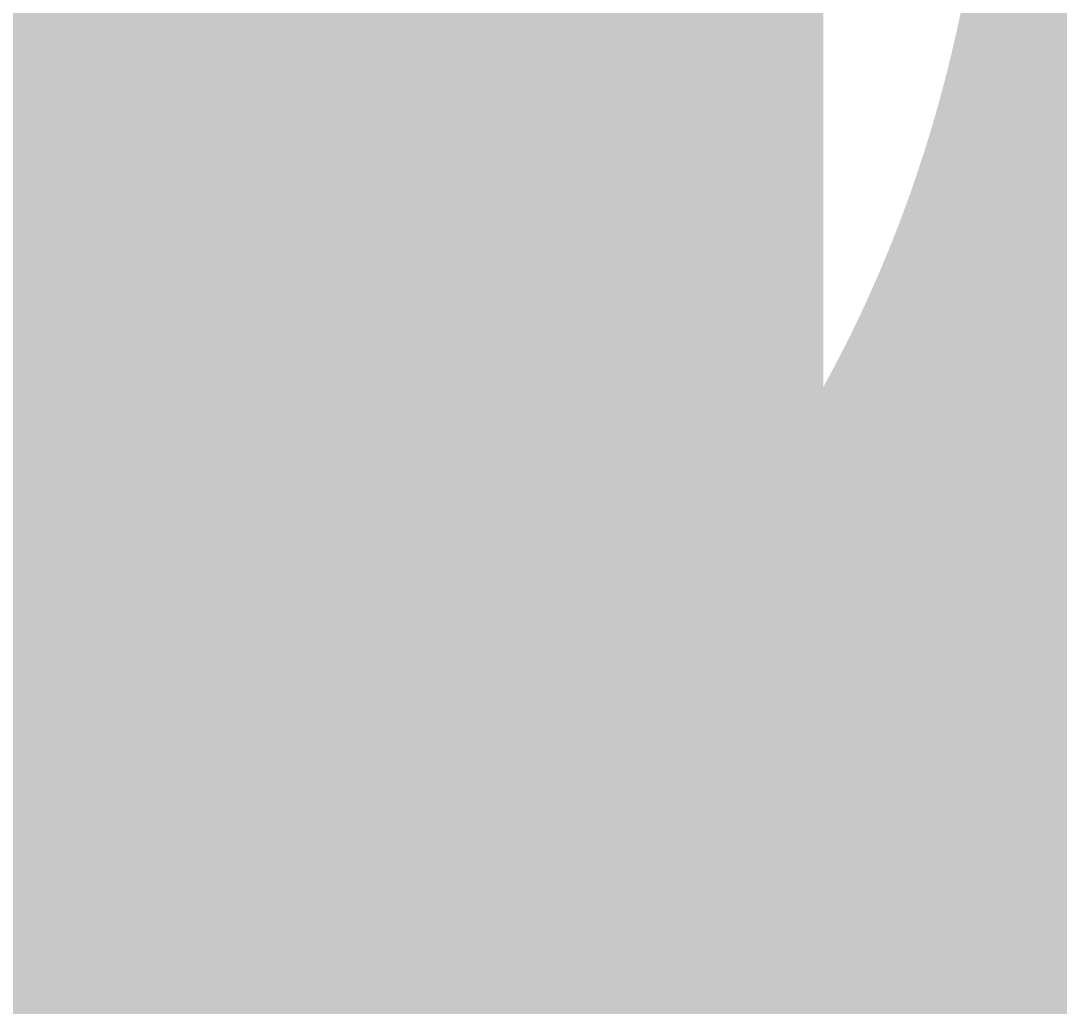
# Model space of a CAD drawing. Extents: x -23 to 289, y -67 to 135.
# Drawn here: x 140.4412 to 140.6397, y 100.1124 to 100.3007 of the extents above; entities that cross this region are included whole.
import ezdxf
from ezdxf.enums import TextEntityAlignment as Align

# ---------------------------------------------------------------- set-up
doc = ezdxf.new("R2010")
doc.units = 0
doc.header["$MEASUREMENT"] = 0
for name, color, linetype in [('ASSEMBLY_PART_NUMBERS_BTM', 191, 'CONTINUOUS'), ('DRILL_DRAWING', 21, 'CONTINUOUS'), ('GENERATED_SILKSCREEN_BTM', 255, 'CONTINUOUS')]:
    doc.layers.add(name, color=color, linetype=linetype)
doc.styles.add('VERIBEST_GERBER_0', font='txt')

msp = doc.modelspace()

# ---------------------------------------------------------------- linework, layer by layer
at = {"layer": 'GENERATED_SILKSCREEN_BTM', "const_width": 0.15}
for points in [[(140.4868, 100.4368), (140.4868, 100.1672), (140.4876, 100.1632), (140.4884, 100.1616), (140.4892, 100.1592), (140.49, 100.1568), (140.5996, 100.0216), (140.6036, 100.0192), (140.6068, 100.0184), (140.6092, 100.0168), (140.6124, 100.016), (140.7772, 100.016)], [(141.1532, 100.048), (141.0044, 100.048), (140.9028, 100.1712), (140.9028, 100.304), (140.9012, 100.3104), (140.898, 100.3144), (140.8924, 100.3168), (140.8868, 100.3176), (140.8812, 100.3168), (140.8756, 100.3144), (140.8724, 100.3104), (140.8708, 100.304), (140.8708, 100.1712), (140.7692, 100.048), (140.6204, 100.048), (140.5196, 100.1728), (140.5196, 100.4312)]]:
    msp.add_lwpolyline(points, dxfattribs=at)

# ---------------------------------------------------------------- texts
at = {"layer": 'ASSEMBLY_PART_NUMBERS_BTM', "style": 'VERIBEST_GERBER_0', "text_generation_flag": 2}
msp.add_text('ERJ-3EKF10R0V', height=2.032, rotation=90, dxfattribs=at).set_placement((138.79, 104.75), align=Align.TOP_LEFT)
msp.add_text('ERJ-3GEY0R00V', height=2.032, dxfattribs=at).set_placement((150, 101.21), align=Align.TOP_LEFT)
at = {"layer": 'DRILL_DRAWING', "style": 'VERIBEST_GERBER_0'}
msp.add_text('A', height=2, dxfattribs=at).set_placement((139.9, 100.3), align=Align.MIDDLE_CENTER)

doc.saveas('drawing.dxf')
